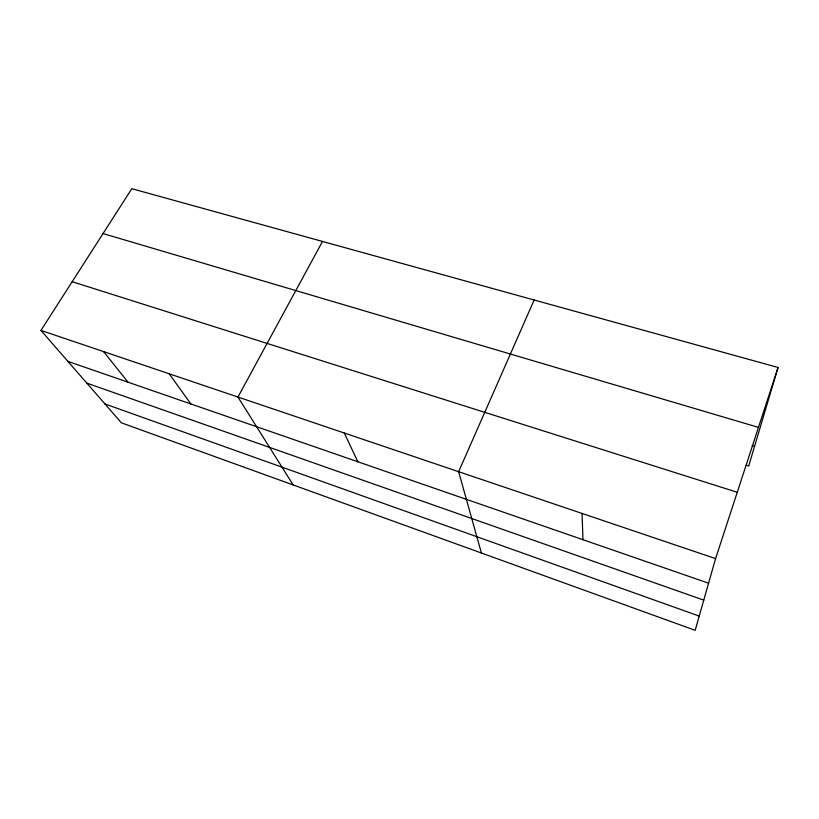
<?xml version="1.0" encoding="UTF-8"?>
<svg xmlns="http://www.w3.org/2000/svg" width="819" height="819" viewBox="0 0 819 819"><rect width="100%" height="100%" fill="white"/><g stroke="black" fill="none" stroke-linecap="round" stroke-linejoin="round"><path stroke-width="1.23" d="M778.05 367.485L715.581 558.609L695.177 630.313L121.407 422.839L40.95 330.415L131.808 188.687L778.05 367.485L748.689 466.031L746.263 465.284M534.152 300L458.64 471.693L481.408 553.02M322.491 241.441L237.96 397.051L293.182 484.95M103.04 233.558L758.476 427.385M752.139 445.536L754.575 446.273M72.174 281.705L737.264 492.28M40.95 330.415L715.581 558.609M67.905 361.384L708.589 583.2M86.845 383.128L703.767 600.132M104.986 403.972L699.231 616.093M103.583 351.597L128.04 382.197M169.185 373.792L190.868 403.951M344.267 433.005L357.852 461.762M582.043 513.441L582.985 539.711"/></g></svg>
